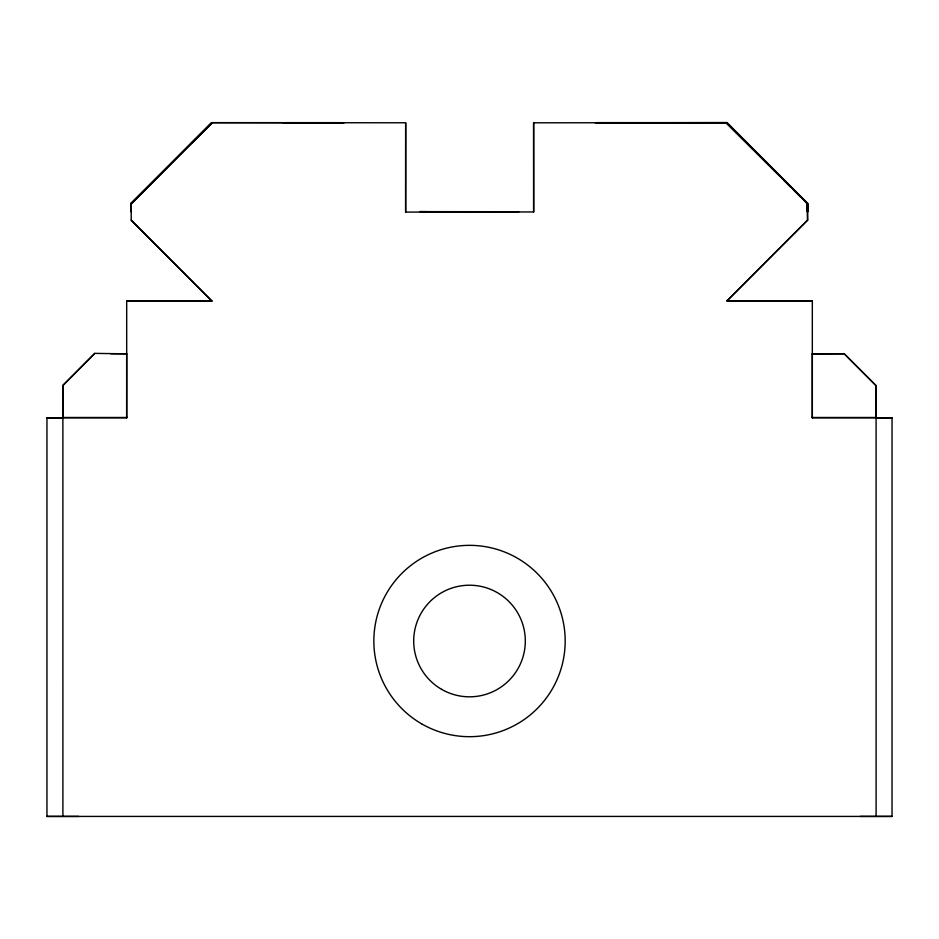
<?xml version="1.0" encoding="UTF-8"?>
<svg xmlns="http://www.w3.org/2000/svg" width="939" height="939" viewBox="0 0 939 939"><rect width="100%" height="100%" fill="white"/><g stroke="black" fill="none" stroke-linecap="round" stroke-linejoin="round"><path stroke-width="1.41" d="M860.147 816.425L892.05 816.414L46.95 816.425L46.962 417.796L126.671 417.796L126.695 301.008L211.885 301.055L126.695 301.079M131.225 211.568L131.26 203.117L131.202 220.231L211.885 300.95M595.256 122.798L726.915 122.645L807.552 203.387L807.646 211.827L807.552 203.387L726.915 122.645L533.622 122.809L533.645 211.956L405.636 212.097L405.695 122.774L211.897 122.68L131.225 203.235L131.237 211.756L131.331 203.505L211.885 122.645L342.219 122.657M811.613 417.491L876.087 417.491L876.087 385.636L844.196 353.745L812.305 353.757L812.317 417.796L892.05 417.808L892.027 816.449M812.317 417.796L812.329 300.973L726.903 300.914L807.575 220.219L807.258 203.305L726.093 122.786L779.957 176.509M876.087 417.491L876.087 385.636M405.648 122.868L405.636 212.097M807.575 220.219L807.587 203.329L726.915 122.645L597.134 122.622M131.202 220.231L211.885 301.055M807.657 220.019L726.974 300.938L812.329 300.961M131.202 203.329L211.885 122.645L131.331 203.505M127.364 417.491L62.89 417.491L62.866 385.26L94.804 353.369L126.683 353.85M62.89 417.491L62.878 385.624L94.804 353.369M211.897 122.68L131.237 203.27L131.237 211.745M191.122 143.467L212.014 122.786M283.085 122.774L341.972 122.739M807.493 203.376L807.587 211.78M533.622 122.809L533.645 212.038M812.282 353.886L844.196 353.745L876.087 385.694M426.682 211.627L420.062 211.627L518.915 211.733L512.295 211.733M110.743 353.721L126.683 353.686L126.671 417.796M46.962 417.808L62.89 417.796L62.901 816.414M46.962 816.414L78.841 816.437M892.027 417.843L876.099 417.796L876.11 816.414M341.866 122.868L344.026 122.892M784.088 180.628L790.309 186.826M793.408 189.924L800.65 197.155M803.761 200.253L806.871 203.34M807.047 206.24L807.399 212.014L807.2 203.517M421.67 723.863A95.672 95.672 0 0 0 565.184 641.02A95.672 95.672 0 0 0 421.67 558.165A95.672 95.672 0 0 0 421.67 723.863M441.6 689.343A55.812 55.812 0 0 0 525.312 641.008A55.812 55.812 0 0 0 441.6 592.685A55.812 55.812 0 0 0 441.6 689.343"/></g></svg>
